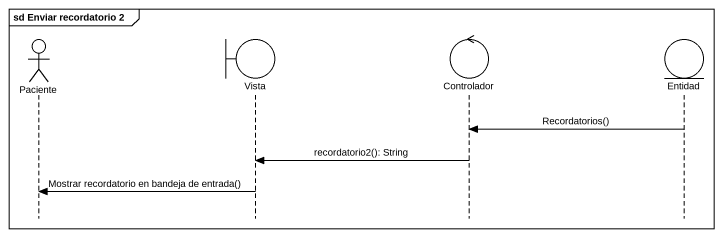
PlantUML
@startuml
mainframe sd Enviar recordatorio 2
hide footbox
actor Paciente
boundary Vista
control Controlador
entity Entidad

Entidad -> Controlador : Recordatorios()
Controlador -> Vista : recordatorio2(): String
Vista -> Paciente : Mostrar recordatorio en bandeja de entrada()
@enduml
